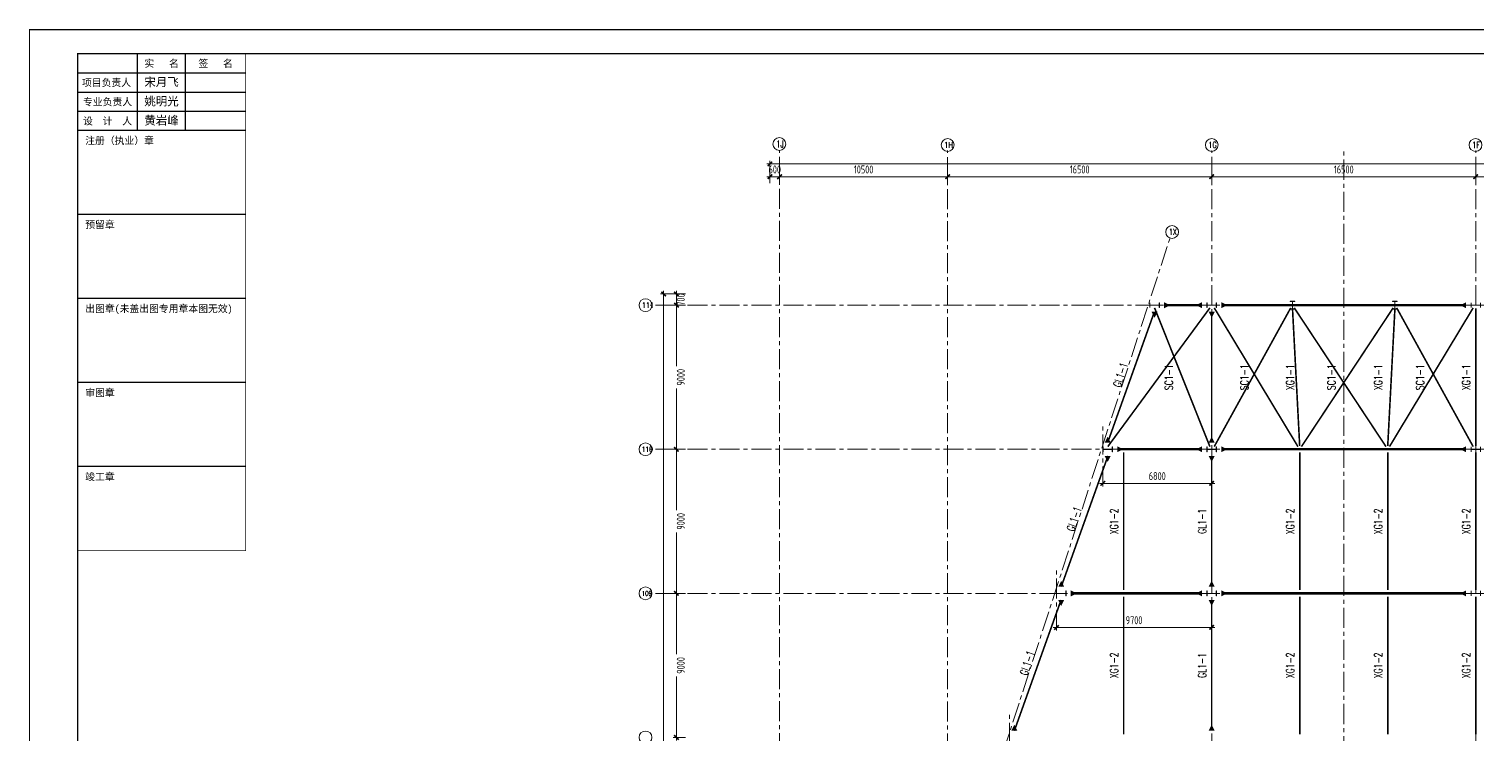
# Model space of a CAD drawing. Extents: x -1201378 to 2367219, y -619313 to 244905.
# Drawn here: x 344244 to 434722, y 200866 to 244905 of the extents above; entities that cross this region are included whole.
import ezdxf
from ezdxf.enums import TextEntityAlignment as Align

# ---------------------------------------------------------------- set-up
doc = ezdxf.new("R2010")
doc.units = 0
doc.header["$LTSCALE"] = 1000
doc.linetypes.add('CENTER', pattern=[2, 1.25, -0.25, 0.25, -0.25])
doc.layers.get('0').update_dxf_attribs({"linetype": 'CONTINUOUS'})
doc.layers.get('Defpoints').update_dxf_attribs({"linetype": 'CONTINUOUS'})
doc.layers.add('0-cxFrame', color=155, linetype='CONTINUOUS')
doc.layers.add('qianming', color=155, linetype='CONTINUOUS')
for name, color, linetype, lineweight in [('0-cxText', 131, 'CONTINUOUS', 25), ('S-axis', 111, 'CONTINUOUS', 0), ('S-bea', 40, 'CONTINUOUS', 0), ('S-col', 2, 'CONTINUOUS', 0), ('S-dote', 5, 'CENTER', 0), ('THIN', 7, 'CONTINUOUS', 0), ('柱间支撑', 6, 'CENTER', 0), ('梁', 4, 'CONTINUOUS', 18)]:
    doc.layers.add(name, color=color, linetype=linetype, lineweight=lineweight)
doc.styles.add('_TCH_AXIS', font='COMPLEX', dxfattribs={"bigfont": 'GBCBIG'})
doc.styles.add('cx_biaoti', font='')
doc.styles.add('cx_tuming', font='simhei.ttf')
doc.styles.add('cx_tuqian1', font='')
doc.styles.add('TSSD_Dimension', font='tssdeng.shx', dxfattribs={"width": 0.7, "bigfont": 'hztxt.shx'})
doc.styles.add('TSSD_Rein', font='tj-romans1.shx', dxfattribs={"width": 0.7, "bigfont": 'tj-hztxt.shx'})
doc.styles.add('图框宋体', font='', dxfattribs={"width": 0.75})
doc.styles.add('黑体', font='simhei.ttf', dxfattribs={"width": 0.8})
doc.styles.get('cx_biaoti').set_extended_font_data('SimSun')
doc.styles.get('cx_tuqian1').set_extended_font_data('SimSun')
doc.styles.get('图框宋体').set_extended_font_data('SimSun')
doc.dimstyles.new('TSSD_200_200', dxfattribs={"dimtxt": 500, "dimasz": 200, "dimexe": 200, "dimexo": 500, "dimgap": 200, "dimtad": 1, "dimdec": 0, "dimzin": 0, "dimdsep": 46, "dimtxsty": 'TSSD_Dimension', "dimblk": 'ARCHTICK', "dimcen": 0, "dimdle": 200, "dimclrt": 7, "dimadec": 0, "dimazin": 0, "dimtfac": 1, "dimtdec": 0, "dimtix": 1, "dimtmove": 2, "dimatfit": 3, "dimfxl": 1, "dimtolj": 1, "dimtzin": 0, "dimarcsym": 0})

# ---------------------------------------------------------------- blocks, each defined once
blk = doc.blocks.new('zjcx_lan_xinxi(Dragon)')
for p, q in [((7000, -3200), (0, -3200)), ((7000, -6700), (0, -6700)), ((7000, -10200), (0, -10200)), ((7000, -13700), (0, -13700)), ((7000, -17200), (0, -17200))]:
    blk.add_line(p, q)
at = {"const_width": 25}
blk.add_lwpolyline([(0, -20700), (7000, -20700), (7000, 0), (0, 0)], close=True, dxfattribs=at)
for points in [[(2500, -3200), (2500, 0)], [(4500, -3200), (4500, 0)], [(0, -800), (7000, -800)], [(0, -1600), (7000, -1600)], [(0, -2400), (7000, -2400)]]:
    blk.add_lwpolyline(points)
for points in [[(7000, -3200), (7000, 0)], [(0, -3200), (7000, -3200)], [(0, -20700), (7000, -20700), (7000, -3200)], [(0, -20700), (7000, -20700)]]:
    blk.add_lwpolyline(points, dxfattribs=at)
at = {"style": '图框宋体'}
for s, p in [('实   名', (3500, -400)), ('签   名', (5750, -400)), ('项目负责人', (1204, -1200)), ('专业负责人', (1250, -2000)), ('设  计  人', (1250, -2800))]:
    blk.add_text(s, height=300, dxfattribs=at).set_placement(p, align=Align.MIDDLE)
for s, p in [('注册（执业）章', (318, -3771)), ('预留章', (318, -7271)), ('出图章(未盖出图专用章本图无效)', (318, -10771)), ('审图章', (318, -14271)), ('竣工章', (318, -17771))]:
    blk.add_text(s, height=300, dxfattribs=at).set_placement(p)
blk = doc.blocks.new('T-信息(Dragon)')
at = {"layer": '0-cxFrame'}
blk.add_blockref('zjcx_lan_xinxi(Dragon)', (0, 0), dxfattribs=at)
at = {"layer": 'qianming', "color": 3, "style": 'cx_biaoti'}
for s, p in [('宋月飞', (3497, -1185)), ('姚明光', (3497, -1985)), ('黄岩峰', (3497, -2785))]:
    blk.add_text(s, height=350, dxfattribs=at).set_placement(p, align=Align.MIDDLE_CENTER)
blk = doc.blocks.new('TK22.A0 L(Dragon)')
at = {"layer": '0-cxFrame', "color": 7, "const_width": 0.5}
blk.add_lwpolyline([(0, 0), (-1486, 0), (-1486, 841), (0, 841)], close=True, dxfattribs=at)
at = {"layer": '0-cxFrame', "const_width": 0.5}
blk.add_lwpolyline([(-80, 10), (-1466, 10), (-1466, 831), (-80, 831)], close=True, dxfattribs=at)
at = {"layer": '0-cxFrame', "xscale": 0.009999999999999998, "yscale": 0.009999999999999998, "zscale": 0.009999999999999998}
blk.add_blockref('T-信息(Dragon)', (-1466, 831), dxfattribs=at)
at = {"style": '黑体', "flags": 4}
blk.add_attdef('图幅', text='', height=3.3, dxfattribs=at).set_placement((-40, 3), align=Align.RIGHT)
at = {"layer": '0-cxText', "flags": 4}
for tag, height, style, p in [('建设单位', 3.5, 'cx_tuming', (-45, 240)), ('项目名称', 3.5, 'cx_tuming', (-45, 210)), ('子项名称', 3.5, 'cx_tuming', (-45, 180)), ('工程编号', 3.3, 'cx_tuqian1', (-35, 165)), ('图名1', 3.5, 'cx_tuming', (-45, 87)), ('图名2', 3.5, 'cx_tuming', (-45, 79)), ('图名3', 3.5, 'cx_tuming', (-45, 71)), ('出图日期', 3.3, 'cx_tuqian1', (-39, 60)), ('专业', 3.3, 'cx_tuqian1', (-55, 52)), ('图号', 3.3, 'cx_tuqian1', (-55, 44)), ('版次', 3.3, 'cx_tuqian1', (-20, 44))]:
    blk.add_attdef(tag, text='', height=height, dxfattribs=dict(at, style=style)).set_placement(p, align=Align.MIDDLE)
at = {"layer": 'Defpoints', "color": 6, "flags": 4}
for tag, height, style, p in [('tufu', 3.3, '黑体', (-12, 12)), ('dwfname', 4, 'cx_tuqian1', (-80, 3))]:
    blk.add_attdef(tag, text='', height=height, dxfattribs=dict(at, style=style)).set_placement(p, align=Align.RIGHT)
blk = doc.blocks.new('_FZH')
at = {"layer": 'S-col'}
blk.add_lwpolyline([(-0.37, -0.19), (-0.37, 0.19), (-0.36, 0.19), (-0.36, 0), (0.36, 0), (0.36, 0.19), (0.38, 0.19), (0.38, -0.19), (0.36, -0.19), (0.36, -0.01), (-0.36, -0.01), (-0.36, -0.19)], close=True, dxfattribs=at)
blk = doc.blocks.new('w4234324')
at = {"layer": 'S-col', "xscale": 800.0000000000005, "yscale": 800.0000000000005, "zscale": 800.0000000000005}
for p in [(-230523, 831820), (-226954, 831820), (-210454, 831820), (-233454, 822820), (-226954, 822820), (-210454, 822820), (-236354, 813820), (-226954, 813820), (-210454, 813820)]:
    blk.add_blockref('_FZH', p, dxfattribs=at)
blk = doc.blocks.new('_ArchTick')
at = {"color": 0, "linetype": 'ByBlock', "const_width": 0.5}
blk.add_lwpolyline([(-0.71, -0.71), (0.71, 0.71)], dxfattribs=at)
blk = doc.blocks.new('*D2989')
at = {"layer": 'Defpoints', "color": 0, "transparency": 16777216}
for p in [(-215303, 97027), (-214244, 97027), (-214244, 88027)]:
    blk.add_point(p, dxfattribs=at)
at = {"layer": 'S-axis', "color": 0, "lineweight": -2, "transparency": 16777216}
for p, q in [((-214744, 97027), (-215503, 97027)), ((-215303, 97227), (-215303, 93225)), ((-215303, 87827), (-215303, 91829)), ((-214744, 88027), (-215503, 88027))]:
    blk.add_line(p, q, dxfattribs=at)
at = {"layer": 'S-axis', "color": 0, "lineweight": -2, "transparency": 16777216, "xscale": 200, "yscale": 200, "zscale": 200}
for p, rotation in [((-215303, 97027), 90), ((-215303, 88027), 270)]:
    blk.add_blockref('_ArchTick', p, dxfattribs=dict(at, rotation=rotation))
at = {"layer": 'S-axis', "color": 7, "transparency": 16777216, "insert": (-215028, 92527), "char_height": 500, "attachment_point": 5, "rotation": 90, "style": 'TSSD_Dimension'}
blk.add_mtext('\\A1;9000', dxfattribs=at)
blk = doc.blocks.new('*D2990')
at = {"layer": 'Defpoints', "color": 0, "transparency": 16777216}
for p in [(-215303, 106027), (-214244, 106027), (-214244, 97027)]:
    blk.add_point(p, dxfattribs=at)
at = {"layer": 'S-axis', "color": 0, "lineweight": -2, "transparency": 16777216}
for p, q in [((-214744, 106027), (-215503, 106027)), ((-215303, 106227), (-215303, 102225)), ((-215303, 96827), (-215303, 100829)), ((-214744, 97027), (-215503, 97027))]:
    blk.add_line(p, q, dxfattribs=at)
at = {"layer": 'S-axis', "color": 0, "lineweight": -2, "transparency": 16777216, "xscale": 200, "yscale": 200, "zscale": 200}
for p, rotation in [((-215303, 106027), 90), ((-215303, 97027), 270)]:
    blk.add_blockref('_ArchTick', p, dxfattribs=dict(at, rotation=rotation))
at = {"layer": 'S-axis', "color": 7, "transparency": 16777216, "insert": (-215028, 101527), "char_height": 500, "attachment_point": 5, "rotation": 90, "style": 'TSSD_Dimension'}
blk.add_mtext('\\A1;9000', dxfattribs=at)
blk = doc.blocks.new('*D2991')
at = {"layer": 'Defpoints', "color": 0, "transparency": 16777216}
for p in [(-215303, 115027), (-214244, 115027), (-214244, 106027)]:
    blk.add_point(p, dxfattribs=at)
at = {"layer": 'S-axis', "color": 0, "lineweight": -2, "transparency": 16777216}
for p, q in [((-214744, 115027), (-215503, 115027)), ((-215303, 115227), (-215303, 111225)), ((-215303, 105827), (-215303, 109829)), ((-214744, 106027), (-215503, 106027))]:
    blk.add_line(p, q, dxfattribs=at)
at = {"layer": 'S-axis', "color": 0, "lineweight": -2, "transparency": 16777216, "xscale": 200, "yscale": 200, "zscale": 200}
for p, rotation in [((-215303, 115027), 90), ((-215303, 106027), 270)]:
    blk.add_blockref('_ArchTick', p, dxfattribs=dict(at, rotation=rotation))
at = {"layer": 'S-axis', "color": 7, "transparency": 16777216, "insert": (-215028, 110527), "char_height": 500, "attachment_point": 5, "rotation": 90, "style": 'TSSD_Dimension'}
blk.add_mtext('\\A1;9000', dxfattribs=at)
blk = doc.blocks.new('*D2992')
at = {"layer": 'Defpoints', "color": 0, "transparency": 16777216}
for p in [(-215303, 115727), (-214244, 115727), (-214244, 115027)]:
    blk.add_point(p, dxfattribs=at)
at = {"layer": 'S-axis', "color": 0, "lineweight": -2, "transparency": 16777216}
for p, q in [((-215303, 114827), (-215303, 115927)), ((-214744, 115727), (-215503, 115727)), ((-214744, 115027), (-215503, 115027))]:
    blk.add_line(p, q, dxfattribs=at)
at = {"layer": 'S-axis', "color": 0, "lineweight": -2, "transparency": 16777216, "xscale": 200, "yscale": 200, "zscale": 200}
for p, rotation in [((-215303, 115727), 90), ((-215303, 115027), 270)]:
    blk.add_blockref('_ArchTick', p, dxfattribs=dict(at, rotation=rotation))
at = {"layer": 'S-axis', "color": 7, "transparency": 16777216, "insert": (-215028, 115377), "char_height": 500, "attachment_point": 5, "rotation": 90, "style": 'TSSD_Dimension'}
blk.add_mtext('\\A1;700', dxfattribs=at)
blk = doc.blocks.new('*D2993')
at = {"layer": 'Defpoints', "color": 0, "transparency": 16777216}
for p in [(-208858, 123054), (-209458, 122147), (-208858, 122147)]:
    blk.add_point(p, dxfattribs=at)
at = {"layer": 'S-axis', "color": 0, "lineweight": -2, "transparency": 16777216}
for p, q in [((-209458, 123054), (-209658, 123054)), ((-209458, 122647), (-209458, 123254)), ((-209458, 123054), (-208858, 123054)), ((-208858, 122647), (-208858, 123254)), ((-208858, 123054), (-208658, 123054))]:
    blk.add_line(p, q, dxfattribs=at)
at = {"layer": 'S-axis', "color": 0, "lineweight": -2, "transparency": 16777216, "xscale": 200, "yscale": 200, "zscale": 200}
blk.add_blockref('_ArchTick', (-209458, 123054), dxfattribs=at)
at = {"layer": 'S-axis', "color": 0, "lineweight": -2, "transparency": 16777216, "xscale": 200, "yscale": 200, "zscale": 200, "rotation": 180}
blk.add_blockref('_ArchTick', (-208858, 123054), dxfattribs=at)
at = {"layer": 'S-axis', "color": 7, "transparency": 16777216, "insert": (-209158, 123504), "char_height": 500, "attachment_point": 5, "style": 'TSSD_Dimension'}
blk.add_mtext('\\A1;600', dxfattribs=at)
blk = doc.blocks.new('*D2994')
at = {"layer": 'Defpoints', "color": 0, "transparency": 16777216}
for p in [(-198358, 123054), (-208858, 122147), (-198358, 122147)]:
    blk.add_point(p, dxfattribs=at)
at = {"layer": 'S-axis', "color": 0, "lineweight": -2, "transparency": 16777216}
for p, q in [((-209058, 123054), (-198158, 123054)), ((-208858, 122647), (-208858, 123254)), ((-198358, 122647), (-198358, 123254))]:
    blk.add_line(p, q, dxfattribs=at)
at = {"layer": 'S-axis', "color": 0, "lineweight": -2, "transparency": 16777216, "xscale": 200, "yscale": 200, "zscale": 200, "rotation": 180}
blk.add_blockref('_ArchTick', (-208858, 123054), dxfattribs=at)
at = {"layer": 'S-axis', "color": 0, "lineweight": -2, "transparency": 16777216, "xscale": 200, "yscale": 200, "zscale": 200}
blk.add_blockref('_ArchTick', (-198358, 123054), dxfattribs=at)
at = {"layer": 'S-axis', "color": 7, "transparency": 16777216, "insert": (-203608, 123504), "char_height": 500, "attachment_point": 5, "style": 'TSSD_Dimension'}
blk.add_mtext('\\A1;10500', dxfattribs=at)
blk = doc.blocks.new('*D2995')
at = {"layer": 'Defpoints', "color": 0, "transparency": 16777216}
for p in [(-181858, 123054), (-198358, 122147), (-181858, 122147)]:
    blk.add_point(p, dxfattribs=at)
at = {"layer": 'S-axis', "color": 0, "lineweight": -2, "transparency": 16777216}
for p, q in [((-198558, 123054), (-181658, 123054)), ((-198358, 122647), (-198358, 123254)), ((-181858, 122647), (-181858, 123254))]:
    blk.add_line(p, q, dxfattribs=at)
at = {"layer": 'S-axis', "color": 0, "lineweight": -2, "transparency": 16777216, "xscale": 200, "yscale": 200, "zscale": 200, "rotation": 180}
blk.add_blockref('_ArchTick', (-198358, 123054), dxfattribs=at)
at = {"layer": 'S-axis', "color": 0, "lineweight": -2, "transparency": 16777216, "xscale": 200, "yscale": 200, "zscale": 200}
blk.add_blockref('_ArchTick', (-181858, 123054), dxfattribs=at)
at = {"layer": 'S-axis', "color": 7, "transparency": 16777216, "insert": (-190108, 123504), "char_height": 500, "attachment_point": 5, "style": 'TSSD_Dimension'}
blk.add_mtext('\\A1;16500', dxfattribs=at)
blk = doc.blocks.new('*D2996')
at = {"layer": 'Defpoints', "color": 0, "transparency": 16777216}
for p in [(-165358, 123054), (-181858, 122147), (-165358, 122147)]:
    blk.add_point(p, dxfattribs=at)
at = {"layer": 'S-axis', "color": 0, "lineweight": -2, "transparency": 16777216}
for p, q in [((-182058, 123054), (-165158, 123054)), ((-181858, 122647), (-181858, 123254)), ((-165358, 122647), (-165358, 123254))]:
    blk.add_line(p, q, dxfattribs=at)
at = {"layer": 'S-axis', "color": 0, "lineweight": -2, "transparency": 16777216, "xscale": 200, "yscale": 200, "zscale": 200, "rotation": 180}
blk.add_blockref('_ArchTick', (-181858, 123054), dxfattribs=at)
at = {"layer": 'S-axis', "color": 0, "lineweight": -2, "transparency": 16777216, "xscale": 200, "yscale": 200, "zscale": 200}
blk.add_blockref('_ArchTick', (-165358, 123054), dxfattribs=at)
at = {"layer": 'S-axis', "color": 7, "transparency": 16777216, "insert": (-173608, 123504), "char_height": 500, "attachment_point": 5, "style": 'TSSD_Dimension'}
blk.add_mtext('\\A1;16500', dxfattribs=at)
blk = doc.blocks.new('*D2997')
at = {"layer": 'Defpoints', "color": 0, "transparency": 16777216}
for p in [(-148858, 123054), (-165358, 122147), (-148858, 122147)]:
    blk.add_point(p, dxfattribs=at)
at = {"layer": 'S-axis', "color": 0, "lineweight": -2, "transparency": 16777216}
for p, q in [((-165558, 123054), (-148658, 123054)), ((-165358, 122647), (-165358, 123254)), ((-148858, 122647), (-148858, 123254))]:
    blk.add_line(p, q, dxfattribs=at)
at = {"layer": 'S-axis', "color": 0, "lineweight": -2, "transparency": 16777216, "xscale": 200, "yscale": 200, "zscale": 200, "rotation": 180}
blk.add_blockref('_ArchTick', (-165358, 123054), dxfattribs=at)
at = {"layer": 'S-axis', "color": 0, "lineweight": -2, "transparency": 16777216, "xscale": 200, "yscale": 200, "zscale": 200}
blk.add_blockref('_ArchTick', (-148858, 123054), dxfattribs=at)
at = {"layer": 'S-axis', "color": 7, "transparency": 16777216, "insert": (-157108, 123504), "char_height": 500, "attachment_point": 5, "style": 'TSSD_Dimension'}
blk.add_mtext('\\A1;16500', dxfattribs=at)
blk = doc.blocks.new('*D3019')
at = {"layer": 'Defpoints', "color": 0, "transparency": 16777216}
for p in [(-82958, 123854), (-209458, 122247), (-82958, 122247)]:
    blk.add_point(p, dxfattribs=at)
at = {"layer": 'S-axis', "color": 0, "lineweight": -2, "transparency": 16777216}
for p, q in [((-209458, 122747), (-209458, 124054)), ((-82958, 122747), (-82958, 124054)), ((-209658, 123854), (-82758, 123854))]:
    blk.add_line(p, q, dxfattribs=at)
at = {"layer": 'S-axis', "color": 0, "lineweight": -2, "transparency": 16777216, "xscale": 200, "yscale": 200, "zscale": 200, "rotation": 180}
blk.add_blockref('_ArchTick', (-209458, 123854), dxfattribs=at)
at = {"layer": 'S-axis', "color": 0, "lineweight": -2, "transparency": 16777216, "xscale": 200, "yscale": 200, "zscale": 200}
blk.add_blockref('_ArchTick', (-82958, 123854), dxfattribs=at)
at = {"layer": 'S-axis', "color": 7, "transparency": 16777216, "insert": (-146208, 124304), "char_height": 500, "attachment_point": 5, "style": 'TSSD_Dimension'}
blk.add_mtext('\\A1;126500', dxfattribs=at)
blk = doc.blocks.new('*D3020')
at = {"layer": 'Defpoints', "color": 0, "transparency": 16777216}
for p in [(-216103, 115727), (-214344, 115727), (-214344, 24327)]:
    blk.add_point(p, dxfattribs=at)
at = {"layer": 'S-axis', "color": 0, "lineweight": -2, "transparency": 16777216}
for p, q in [((-216103, 115927), (-216103, 70833)), ((-214844, 115727), (-216303, 115727)), ((-216103, 24127), (-216103, 69221)), ((-214844, 24327), (-216303, 24327))]:
    blk.add_line(p, q, dxfattribs=at)
at = {"layer": 'S-axis', "color": 0, "lineweight": -2, "transparency": 16777216, "xscale": 200, "yscale": 200, "zscale": 200}
for p, rotation in [((-216103, 115727), 90), ((-216103, 24327), 270)]:
    blk.add_blockref('_ArchTick', p, dxfattribs=dict(at, rotation=rotation))
at = {"layer": 'S-axis', "color": 7, "transparency": 16777216, "insert": (-215828, 70027), "char_height": 500, "attachment_point": 5, "rotation": 90, "style": 'TSSD_Dimension'}
blk.add_mtext('\\A1;91400', dxfattribs=at)
blk = doc.blocks.new('*D3035')
at = {"layer": 'Defpoints', "color": 0, "transparency": 16777216}
for p in [(-188658, 104937), (-181858, 104937), (-181858, 103899)]:
    blk.add_point(p, dxfattribs=at)
at = {"layer": 'S-axis', "color": 0, "lineweight": -2, "transparency": 16777216}
for p, q in [((-188658, 104437), (-188658, 103699)), ((-181858, 104437), (-181858, 103699)), ((-188858, 103899), (-181658, 103899))]:
    blk.add_line(p, q, dxfattribs=at)
at = {"layer": 'S-axis', "color": 0, "lineweight": -2, "transparency": 16777216, "xscale": 200, "yscale": 200, "zscale": 200, "rotation": 180}
blk.add_blockref('_ArchTick', (-188658, 103899), dxfattribs=at)
at = {"layer": 'S-axis', "color": 0, "lineweight": -2, "transparency": 16777216, "xscale": 200, "yscale": 200, "zscale": 200}
blk.add_blockref('_ArchTick', (-181858, 103899), dxfattribs=at)
at = {"layer": 'S-axis', "color": 7, "transparency": 16777216, "insert": (-185258, 104349), "char_height": 500, "attachment_point": 5, "style": 'TSSD_Dimension'}
blk.add_mtext('\\A1;6800', dxfattribs=at)
blk = doc.blocks.new('*D3036')
at = {"layer": 'Defpoints', "color": 0, "transparency": 16777216}
for p in [(-191558, 95937), (-181858, 95937), (-181858, 94899)]:
    blk.add_point(p, dxfattribs=at)
at = {"layer": 'S-axis', "color": 0, "lineweight": -2, "transparency": 16777216}
for p, q in [((-191558, 95437), (-191558, 94699)), ((-181858, 95437), (-181858, 94699)), ((-191758, 94899), (-181658, 94899))]:
    blk.add_line(p, q, dxfattribs=at)
at = {"layer": 'S-axis', "color": 0, "lineweight": -2, "transparency": 16777216, "xscale": 200, "yscale": 200, "zscale": 200, "rotation": 180}
blk.add_blockref('_ArchTick', (-191558, 94899), dxfattribs=at)
at = {"layer": 'S-axis', "color": 0, "lineweight": -2, "transparency": 16777216, "xscale": 200, "yscale": 200, "zscale": 200}
blk.add_blockref('_ArchTick', (-181858, 94899), dxfattribs=at)
at = {"layer": 'S-axis', "color": 7, "transparency": 16777216, "insert": (-186708, 95349), "char_height": 500, "attachment_point": 5, "style": 'TSSD_Dimension'}
blk.add_mtext('\\A1;9700', dxfattribs=at)
blk = doc.blocks.new('1#轴网')
at = {"layer": 'S-axis'}
for centre in [(-208871.4, 125094.1), (-198353.4, 125033.1), (-181853.4, 125033.1), (-165373.4, 125033.1), (-184329.1, 119599.4), (-217234.2, 115028.1), (-217234.2, 106028.1), (-217234.2, 97028.1), (-217234.2, 88028.1)]:
    blk.add_circle(centre, 400, dxfattribs=at)
at = {"layer": 'S-dote'}
for p, q in [((-208858.4, 19038.1), (-208858.4, 124694.3)), ((-198358.5, 19033), (-198358.5, 124689.3)), ((-181858.5, 19033.1), (-181858.5, 124689.3)), ((-173608.5, 18867), (-173608.5, 124689.3)), ((-165358.5, 19033.1), (-165358.5, 124689.3)), ((-99358.5, 115027), (-216950.7, 115027)), ((-188658.5, 103697), (-188658.5, 107487)), ((-99358.5, 106027), (-216950.7, 106027)), ((-191558.5, 94697), (-191558.5, 98487)), ((-99358.5, 97027), (-216950.7, 97027)), ((-194488.5, 85697), (-194488.5, 89487))]:
    blk.add_line(p, q, dxfattribs=at)
blk.add_lwpolyline([(-210946, 37609.6), (-184459.5, 119241.7)], dxfattribs=at)
at = {"layer": 'S-axis', "style": '_TCH_AXIS', "width": 0.705882}
for s, height, p in [('1J', 421.66, (-209055.6, 124883.3)), ('1H', 362.68, (-198566.7, 124851.8)), ('1G', 374.97, (-182061.3, 124845.6)), ('1F', 387.75, (-165575.4, 124839.2)), ('1X', 374.97, (-184537.1, 119411.9)), ('111', 339.64, (-217456.8, 114858.3)), ('110', 313.67, (-217466.1, 105871.3)), ('109', 290.63, (-217473.5, 96882.8))]:
    blk.add_text(s, height=height, dxfattribs=at).set_placement(p)
at = {"layer": 'S-axis'}
for p1, p2, distance, picture, middle in [((-209458.5, 122247), (-82958.5, 122247), 1606.7, '*D3019', (-146208.5, 124303.7)), ((-209458.5, 122147), (-208858.4, 122147), 906.7, '*D2993', (-209158.4, 123503.7)), ((-208858.4, 122147), (-198358.5, 122147), 906.7, '*D2994', (-203608.4, 123503.7)), ((-198358.5, 122147), (-181858.5, 122147), 906.7, '*D2995', (-190108.5, 123503.7)), ((-181858.5, 122147), (-165358.5, 122147), 906.7, '*D2996', (-173608.5, 123503.7)), ((-165358.5, 122147), (-148858.5, 122147), 906.7, '*D2997', (-157108.5, 123503.7)), ((-188658.5, 104937), (-181858.5, 104937), -1037.5, '*D3035', (-185258.5, 104349.5)), ((-191558.5, 95937), (-181858.5, 95937), -1037.5, '*D3036', (-186708.5, 95349.5))]:
    dim = blk.add_aligned_dim(p1=p1, p2=p2, distance=distance, dimstyle='TSSD_200_200', dxfattribs=at)
    dim.commit()
    dim.dimension.update_dxf_attribs({"geometry": picture, "text_midpoint": middle})
for base, p1, p2, picture, middle in [((-216102.5, 115727), (-214344.3, 24327), (-214344.3, 115727), '*D3020', (-215827.5, 70027)), ((-215302.5, 115727), (-214244.3, 115027), (-214244.3, 115727), '*D2992', (-215027.5, 115377)), ((-215302.5, 115027), (-214244.3, 106027), (-214244.3, 115027), '*D2991', (-215027.5, 110527)), ((-215302.5, 106027), (-214244.3, 97027), (-214244.3, 106027), '*D2990', (-215027.5, 101527)), ((-215302.5, 97027), (-214244.3, 88027), (-214244.3, 97027), '*D2989', (-215027.5, 92527))]:
    dim = blk.add_linear_dim(base=base, p1=p1, p2=p2, angle=90, dimstyle='TSSD_200_200', dxfattribs=at)
    dim.commit()
    dim.dimension.update_dxf_attribs({"geometry": picture, "text_midpoint": middle, "dimtype": 161})

msp = doc.modelspace()

# ---------------------------------------------------------------- linework, layer by layer
at = {"layer": 'S-bea'}
for points in [[(414573, 227236.8, 375, 0, 0), (414573, 226861.8, 375, 0, 0)], [(415173, 227651.8, 375, 0, 0), (415548, 227651.8, 375, 0, 0)], [(417541.5, 227651.8, 375, 0, 0), (417166.5, 227651.8, 375, 0, 0)], [(417541.5, 227651.8, 375, 0, 0), (417166.5, 227651.8, 375, 0, 0)], [(418141.5, 227236.8, 375, 0, 0), (418141.5, 226861.8, 375, 0, 0)], [(418741.5, 227651.8, 375, 0, 0), (419116.5, 227651.8, 375, 0, 0)], [(434041.5, 227651.8, 375, 0, 0), (433666.5, 227651.8, 375, 0, 0)], [(434041.5, 227651.8, 375, 0, 0), (433666.5, 227651.8, 375, 0, 0)], [(411641.5, 219066.8, 375, 0, 0), (411641.5, 219441.8, 375, 0, 0)], [(418141.5, 219066.8, 375, 0, 0), (418141.5, 219441.8, 375, 0, 0)], [(411641.5, 218236.8, 375, 0, 0), (411641.5, 217861.8, 375, 0, 0)], [(412241.5, 218651.8, 375, 0, 0), (412616.5, 218651.8, 375, 0, 0)], [(417541.5, 218651.8, 375, 0, 0), (417166.5, 218651.8, 375, 0, 0)], [(417541.5, 218651.8, 375, 0, 0), (417166.5, 218651.8, 375, 0, 0)], [(418141.5, 218236.8, 375, 0, 0), (418141.5, 217861.8, 375, 0, 0)], [(418741.5, 218651.8, 375, 0, 0), (419116.5, 218651.8, 375, 0, 0)], [(434041.5, 218651.8, 375, 0, 0), (433666.5, 218651.8, 375, 0, 0)], [(434041.5, 218651.8, 375, 0, 0), (433666.5, 218651.8, 375, 0, 0)], [(408741.5, 210066.8, 375, 0, 0), (408741.5, 210441.8, 375, 0, 0)], [(418141.5, 210066.8, 375, 0, 0), (418141.5, 210441.8, 375, 0, 0)], [(408741.5, 209236.8, 375, 0, 0), (408741.5, 208861.8, 375, 0, 0)], [(409341.5, 209651.8, 375, 0, 0), (409716.5, 209651.8, 375, 0, 0)], [(417541.5, 209651.8, 375, 0, 0), (417166.5, 209651.8, 375, 0, 0)], [(417541.5, 209651.8, 375, 0, 0), (417166.5, 209651.8, 375, 0, 0)], [(418141.5, 209236.8, 375, 0, 0), (418141.5, 208861.8, 375, 0, 0)], [(418741.5, 209651.8, 375, 0, 0), (419116.5, 209651.8, 375, 0, 0)], [(434041.5, 209651.8, 375, 0, 0), (433666.5, 209651.8, 375, 0, 0)], [(434041.5, 209651.8, 375, 0, 0), (433666.5, 209651.8, 375, 0, 0)], [(405811.5, 201066.8, 375, 0, 0), (405811.5, 201441.8, 375, 0, 0)], [(418141.5, 201066.8, 375, 0, 0), (418141.5, 201441.8, 375, 0, 0)]]:
    msp.add_lwpolyline(points, format="xyseb", dxfattribs=at)
at = {"layer": 'S-bea', "const_width": 150}
for points in [[(415173, 227651.8), (417541.5, 227651.8)], [(418741.5, 227651.8), (434041.5, 227651.8)], [(412241.5, 218651.8), (417541.5, 218651.8)], [(418741.5, 218651.8), (434041.5, 218651.8)], [(409341.5, 209651.8), (417541.5, 209651.8)], [(418741.5, 209651.8), (434041.5, 209651.8)]]:
    msp.add_lwpolyline(points, dxfattribs=at)
at = {"layer": 'S-col'}
for points in [[(423341.5, 227401.8), (423041.5, 227401.8), (423041.5, 227413.8), (423187.5, 227413.8), (423187.5, 227889.8), (423041.5, 227889.8), (423041.5, 227901.8), (423341.5, 227901.8), (423341.5, 227889.8), (423195.5, 227889.8), (423195.5, 227413.8), (423341.5, 227413.8)], [(429441.5, 227401.8), (429741.5, 227401.8), (429741.5, 227413.8), (429595.5, 227413.8), (429595.5, 227889.8), (429741.5, 227889.8), (429741.5, 227901.8), (429441.5, 227901.8), (429441.5, 227889.8), (429587.5, 227889.8), (429587.5, 227413.8), (429441.5, 227413.8)]]:
    msp.add_lwpolyline(points, close=True, dxfattribs=at)
at = {"layer": '柱间支撑', "linetype": 'Continuous', "const_width": 100}
for points in [[(411651.8, 218818.7), (418031.2, 227485)], [(418031.2, 218818.7), (414571.8, 227485)], [(423531.2, 218818.7), (418301.8, 227485)], [(418301.8, 218818.7), (423081.2, 227485)], [(423641.5, 218851.8), (423191.5, 227451.8)], [(429031.2, 218818.7), (423301.8, 227485)], [(423751.8, 218818.7), (429481.2, 227485)], [(429141.5, 218851.8), (429591.5, 227451.8)], [(429251.8, 218818.7), (434481.2, 227485)], [(434481.2, 218818.7), (429701.8, 227485)], [(434641.5, 218851.8), (434641.5, 227451.8)], [(412641.5, 209851.8), (412641.5, 218451.8)], [(423641.5, 209851.8), (423641.5, 218451.8)], [(429141.5, 209851.8), (429141.5, 218451.8)], [(434641.5, 209851.8), (434641.5, 218451.8)], [(412641.5, 200851.8), (412641.5, 209451.8)], [(423641.5, 200851.8), (423641.5, 209451.8)], [(429141.5, 200851.8), (429141.5, 209451.8)], [(434641.5, 200851.8), (434641.5, 209451.8)]]:
    msp.add_lwpolyline(points, dxfattribs=at)
at = {"layer": '梁', "linetype": 'Continuous', "const_width": 100}
for points in [[(411641.5, 219066.8), (414561.5, 227236.8)], [(418141.5, 219066.8), (418141.5, 227236.8)], [(408741.5, 210066.8), (411661.5, 218236.8)], [(418141.5, 210066.8), (418141.5, 218236.8)], [(405811.5, 201066.8), (408731.5, 209236.8)], [(418141.5, 201066.8), (418141.5, 209236.8)]]:
    msp.add_lwpolyline(points, dxfattribs=at)

# ---------------------------------------------------------------- block references
at = {"layer": '0-cxFrame', "xscale": 150, "yscale": 150, "zscale": 150}
msp.add_blockref('TK22.A0 L(Dragon)', (567181.8, 118717.3), dxfattribs=at)
at = {"layer": 'S-axis'}
msp.add_blockref('1#轴网', (600000, 112624.8), dxfattribs=at)
at = {"layer": 'S-col'}
msp.add_blockref('w4234324', (645095.7, -604168.2), dxfattribs=at)

# ---------------------------------------------------------------- texts
at = {"layer": 'THIN', "style": 'TSSD_Rein', "width": 0.7}
for s, rotation, p in [('GL1-1', 72, (412830.5, 223176.9)), ('SC1-1', 90, (415869.8, 223150.2)), ('SC1-1', 90, (420586.8, 223150.2)), ('XG1-1', 90, (423441.5, 223151.8)), ('SC1-1', 90, (426022, 223150.2)), ('XG1-1', 90, (428941.5, 223151.8)), ('SC1-1', 90, (431562.8, 223150.2)), ('XG1-1', 90, (434441.5, 223151.8)), ('GL1-1', 72, (409930.5, 214176.9)), ('XG1-2', 90, (412441.5, 214151.8)), ('GL1-1', 90, (417941.5, 214151.8)), ('XG1-2', 90, (423441.5, 214151.8)), ('XG1-2', 90, (428941.5, 214151.8)), ('XG1-2', 90, (434441.5, 214151.8)), ('GL1-1', 72, (407000.5, 205176.9)), ('XG1-2', 90, (412441.5, 205151.8)), ('GL1-1', 90, (417941.5, 205151.8)), ('XG1-2', 90, (423441.5, 205151.8)), ('XG1-2', 90, (428941.5, 205151.8)), ('XG1-2', 90, (434441.5, 205151.8))]:
    msp.add_text(s, height=500, rotation=rotation, dxfattribs=at).set_placement(p, align=Align.BOTTOM_CENTER)

doc.saveas('drawing.dxf')
